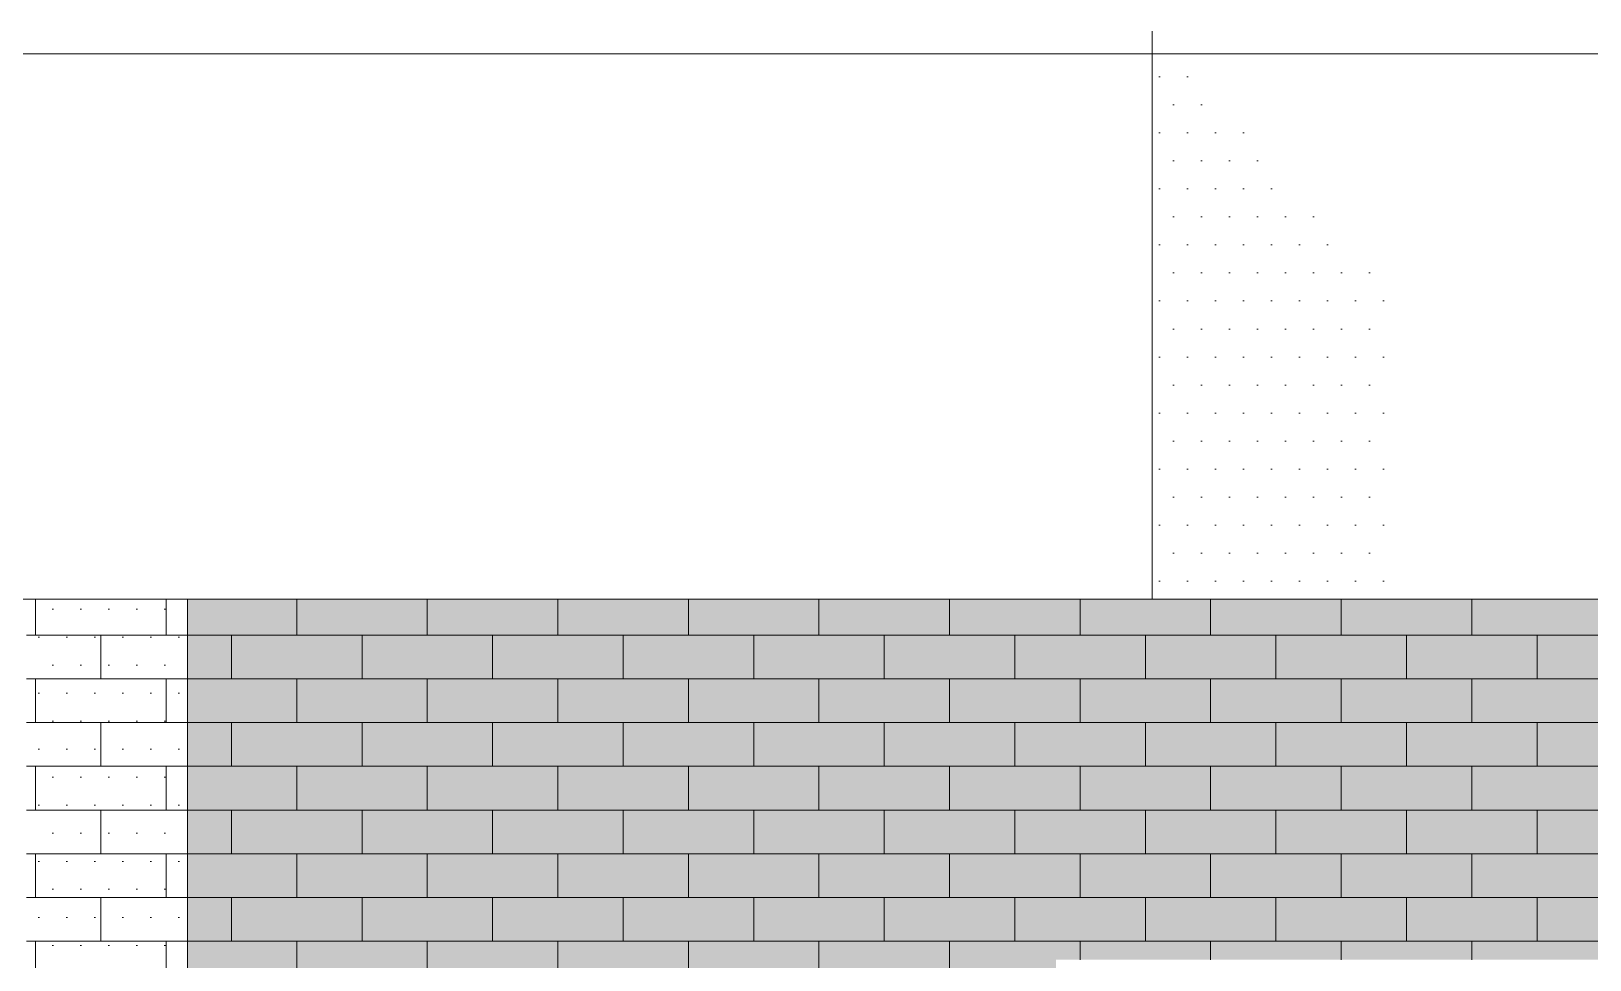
# Model space of a CAD drawing. Header units: metres. Extents: x -111189 to -108577, y -72951 to -72647.
# Drawn here: x -108850.779 to -108848.355, y -72947.056 to -72945.612 of the extents above; entities that cross this region are included whole.
import ezdxf

# ---------------------------------------------------------------- set-up
doc = ezdxf.new("R2010")
doc.units = ezdxf.units.M
doc.header["$MEASUREMENT"] = 0
doc.layers.add('03 - LAJES', color=7, linetype='Continuous')
doc.layers.add('04 - TECTO FALSO', color=7, linetype='Continuous')
pattern_1 = [(360, (-108689.58989, -72946.075524), (0.021783658, 0.043567315), [0, -0.043567315])]

# ---------------------------------------------------------------- blocks, each defined once
blk = doc.blocks.new('*X1714', base_point=(-108689.5899, -72946.0755))
at = {"color": 254, "linetype": 'Continuous', "lineweight": 13}
for p, q in [((-108850.7719, -72946.5515), (-108850.7719, -72946.4956)), ((-108850.5689, -72946.5515), (-108850.5689, -72946.4956)), ((-108850.7719, -72946.5515), (-108850.786, -72946.5515)), ((-108850.5689, -72946.5515), (-108850.7719, -72946.5515)), ((-108850.6704, -72946.5515), (-108850.6704, -72946.6195)), ((-108850.536, -72946.5515), (-108850.5689, -72946.5515)), ((-108850.7719, -72946.6195), (-108850.786, -72946.6195)), ((-108850.5689, -72946.6195), (-108850.7719, -72946.6195)), ((-108850.7719, -72946.6875), (-108850.7719, -72946.6195)), ((-108850.536, -72946.6195), (-108850.5689, -72946.6195)), ((-108850.5689, -72946.6875), (-108850.5689, -72946.6195)), ((-108850.7719, -72946.6875), (-108850.786, -72946.6875)), ((-108850.5689, -72946.6875), (-108850.7719, -72946.6875)), ((-108850.6704, -72946.6875), (-108850.6704, -72946.7555)), ((-108850.536, -72946.6875), (-108850.5689, -72946.6875)), ((-108850.7719, -72946.7555), (-108850.786, -72946.7555)), ((-108850.5689, -72946.7555), (-108850.7719, -72946.7555)), ((-108850.7719, -72946.8235), (-108850.7719, -72946.7555)), ((-108850.536, -72946.7555), (-108850.5689, -72946.7555)), ((-108850.5689, -72946.8235), (-108850.5689, -72946.7555)), ((-108850.7719, -72946.8235), (-108850.786, -72946.8235)), ((-108850.5689, -72946.8235), (-108850.7719, -72946.8235)), ((-108850.6704, -72946.8235), (-108850.6704, -72946.8915)), ((-108850.536, -72946.8235), (-108850.5689, -72946.8235)), ((-108850.7719, -72946.8915), (-108850.786, -72946.8915)), ((-108850.5689, -72946.8915), (-108850.7719, -72946.8915)), ((-108850.7719, -72946.9595), (-108850.7719, -72946.8915)), ((-108850.536, -72946.8915), (-108850.5689, -72946.8915)), ((-108850.5689, -72946.9595), (-108850.5689, -72946.8915)), ((-108850.7719, -72946.9595), (-108850.786, -72946.9595)), ((-108850.5689, -72946.9595), (-108850.7719, -72946.9595)), ((-108850.6704, -72946.9595), (-108850.6704, -72947.0275)), ((-108850.536, -72946.9595), (-108850.5689, -72946.9595)), ((-108850.7719, -72947.0275), (-108850.786, -72947.0275)), ((-108850.5689, -72947.0275), (-108850.7719, -72947.0275)), ((-108850.7719, -72947.0955), (-108850.7719, -72947.0275)), ((-108850.536, -72947.0275), (-108850.5689, -72947.0275)), ((-108850.5689, -72947.0955), (-108850.5689, -72947.0275)), ((-108850.7719, -72947.0955), (-108850.786, -72947.0955)), ((-108850.5689, -72947.0955), (-108850.7719, -72947.0955)), ((-108850.6704, -72947.0955), (-108850.6704, -72947.1635)), ((-108850.536, -72947.0955), (-108850.5689, -72947.0955)), ((-108850.7719, -72947.1635), (-108850.786, -72947.1635)), ((-108850.5689, -72947.1635), (-108850.7719, -72947.1635)), ((-108850.7719, -72947.2315), (-108850.7719, -72947.1635)), ((-108850.536, -72947.1635), (-108850.5689, -72947.1635)), ((-108850.5689, -72947.2315), (-108850.5689, -72947.1635)), ((-108850.7719, -72947.2315), (-108850.786, -72947.2315)), ((-108850.5689, -72947.2315), (-108850.7719, -72947.2315)), ((-108850.6704, -72947.2315), (-108850.6704, -72947.2995)), ((-108850.536, -72947.2315), (-108850.5689, -72947.2315)), ((-108850.7719, -72947.2995), (-108850.786, -72947.2995)), ((-108850.5689, -72947.2995), (-108850.7719, -72947.2995)), ((-108850.7719, -72947.3675), (-108850.7719, -72947.2995)), ((-108850.536, -72947.2995), (-108850.5689, -72947.2995)), ((-108850.5689, -72947.3675), (-108850.5689, -72947.2995)), ((-108850.7719, -72947.3675), (-108850.786, -72947.3675)), ((-108850.5689, -72947.3675), (-108850.7719, -72947.3675)), ((-108850.6704, -72947.3675), (-108850.6704, -72947.4355)), ((-108850.536, -72947.3675), (-108850.5689, -72947.3675)), ((-108850.7719, -72947.4355), (-108850.786, -72947.4355)), ((-108850.5689, -72947.4355), (-108850.7719, -72947.4355)), ((-108850.7719, -72947.5035), (-108850.7719, -72947.4355)), ((-108850.536, -72947.4355), (-108850.5689, -72947.4355)), ((-108850.5689, -72947.5035), (-108850.5689, -72947.4355)), ((-108850.7719, -72947.5035), (-108850.786, -72947.5035)), ((-108850.5689, -72947.5035), (-108850.7719, -72947.5035)), ((-108850.6704, -72947.5035), (-108850.6704, -72947.5715)), ((-108850.536, -72947.5035), (-108850.5689, -72947.5035)), ((-108850.7719, -72947.5715), (-108850.786, -72947.5715)), ((-108850.5689, -72947.5715), (-108850.7719, -72947.5715)), ((-108850.7719, -72947.6395), (-108850.7719, -72947.5715)), ((-108850.536, -72947.5715), (-108850.5689, -72947.5715)), ((-108850.5689, -72947.6395), (-108850.5689, -72947.5715)), ((-108850.7719, -72947.6395), (-108850.786, -72947.6395)), ((-108850.5689, -72947.6395), (-108850.7719, -72947.6395)), ((-108850.6704, -72947.6395), (-108850.6704, -72947.7075)), ((-108850.536, -72947.6395), (-108850.5689, -72947.6395)), ((-108850.7719, -72947.7075), (-108850.786, -72947.7075)), ((-108850.5689, -72947.7075), (-108850.7719, -72947.7075)), ((-108850.7719, -72947.7755), (-108850.7719, -72947.7075)), ((-108850.536, -72947.7075), (-108850.5689, -72947.7075)), ((-108850.5689, -72947.7755), (-108850.5689, -72947.7075)), ((-108850.7719, -72947.7755), (-108850.786, -72947.7755)), ((-108850.5689, -72947.7755), (-108850.7719, -72947.7755)), ((-108850.6704, -72947.7755), (-108850.6704, -72947.8435)), ((-108850.536, -72947.7755), (-108850.5689, -72947.7755)), ((-108850.7719, -72947.8435), (-108850.786, -72947.8435)), ((-108850.5689, -72947.8435), (-108850.7719, -72947.8435)), ((-108850.7719, -72947.9115), (-108850.7719, -72947.8435)), ((-108850.536, -72947.8435), (-108850.5689, -72947.8435)), ((-108850.5689, -72947.9115), (-108850.5689, -72947.8435)), ((-108850.7719, -72947.9115), (-108850.786, -72947.9115)), ((-108850.5689, -72947.9115), (-108850.7719, -72947.9115)), ((-108850.6704, -72947.9115), (-108850.6704, -72947.952)), ((-108850.536, -72947.9115), (-108850.5689, -72947.9115))]:
    blk.add_line(p, q, dxfattribs=at)
blk = doc.blocks.new('Corte Elem_1051_1', base_point=(-108689.5899, -72946.0755))
at = {"linetype": 'Continuous', "lineweight": 13}
h = blk.add_hatch(dxfattribs=at)
h.set_pattern_fill('DOTS_0001', color=251, style=0, pattern_type=2)
h.set_pattern_definition(pattern_1)
h.paths.add_polyline_path([(-108850.786, -72946.4956), (-108850.786, -72947.4731), (-108850.536, -72947.4731), (-108850.536, -72946.4956)])
at = {"color": 7, "linetype": 'Continuous', "lineweight": 13}
blk.add_line((-108850.536, -72946.4956), (-108850.536, -72947.9541), dxfattribs=at)
at = {"lineweight": 0}
blk.add_blockref('*X1714', (-108689.5899, -72946.0755), dxfattribs=at)
blk = doc.blocks.new('Corte Elem_1069_1', base_point=(-108689.5899, -72946.0755))
at = {"layer": '03 - LAJES', "linetype": 'Continuous', "lineweight": 13}
h = blk.add_hatch(dxfattribs=at)
h.set_pattern_fill('DOTS_0001', color=251, style=0, pattern_type=2)
h.set_pattern_definition(pattern_1)
h.paths.add_polyline_path([(-108849.036, -72946.4956), (-108848.663, -72946.4956), (-108848.663, -72946.024), (-108849.0043, -72945.6474), (-108849.036, -72945.6474)])
at = {"layer": '03 - LAJES', "color": 7, "linetype": 'Continuous', "lineweight": 13}
for p, q in [((-108849.036, -72946.4956), (-108849.036, -72945.6474)), ((-108855.786, -72946.4956), (-108849.036, -72946.4956)), ((-108849.036, -72946.4956), (-108844.436, -72946.4956))]:
    blk.add_line(p, q, dxfattribs=at)
blk = doc.blocks.new('Corte Elem_1224_1', base_point=(-108689.5899, -72946.0755))
at = {"layer": '04 - TECTO FALSO', "linetype": 'Continuous', "lineweight": 13}
h = blk.add_hatch(dxfattribs=at)
h.set_pattern_fill('DOTS_0001', color=251, style=0, pattern_type=2)
h.set_pattern_definition(pattern_1)
h.paths.add_polyline_path([(-108849.036, -72945.6474), (-108849.0043, -72945.6474), (-108849.036, -72945.6124)])
at = {"layer": '04 - TECTO FALSO', "color": 7, "linetype": 'Continuous', "lineweight": 13}
for p, q in [((-108849.036, -72945.6474), (-108849.036, -72945.6124)), ((-108855.786, -72945.6474), (-108849.036, -72945.6474)), ((-108849.036, -72945.6474), (-108844.436, -72945.6474))]:
    blk.add_line(p, q, dxfattribs=at)
blk = doc.blocks.new('*X1972', base_point=(-108689.5899, -72946.0755))
at = {"color": 254, "linetype": 'Continuous', "lineweight": 13}
for p, q in [((-108850.3659, -72946.5515), (-108850.3659, -72946.4956)), ((-108850.1629, -72946.5515), (-108850.1629, -72946.4956)), ((-108849.9599, -72946.5515), (-108849.9599, -72946.4956)), ((-108849.7569, -72946.5515), (-108849.7569, -72946.4956)), ((-108849.5539, -72946.5515), (-108849.5539, -72946.4956)), ((-108849.3509, -72946.5515), (-108849.3509, -72946.4956)), ((-108849.1479, -72946.5515), (-108849.1479, -72946.4956)), ((-108848.9449, -72946.5515), (-108848.9449, -72946.4956)), ((-108848.7419, -72946.5515), (-108848.7419, -72946.4956)), ((-108848.5389, -72946.5515), (-108848.5389, -72946.4956)), ((-108850.536, -72946.5515), (-108850.3659, -72946.5515)), ((-108850.4674, -72946.5515), (-108850.4674, -72946.6195)), ((-108850.3659, -72946.5515), (-108850.1629, -72946.5515)), ((-108850.2644, -72946.5515), (-108850.2644, -72946.6195)), ((-108850.1629, -72946.5515), (-108849.9599, -72946.5515)), ((-108850.0614, -72946.5515), (-108850.0614, -72946.6195)), ((-108849.9599, -72946.5515), (-108849.7569, -72946.5515)), ((-108849.8584, -72946.5515), (-108849.8584, -72946.6195)), ((-108849.7569, -72946.5515), (-108849.5539, -72946.5515)), ((-108849.6554, -72946.5515), (-108849.6554, -72946.6195)), ((-108849.5539, -72946.5515), (-108849.3509, -72946.5515)), ((-108849.4524, -72946.5515), (-108849.4524, -72946.6195)), ((-108849.3509, -72946.5515), (-108849.1479, -72946.5515)), ((-108849.2494, -72946.5515), (-108849.2494, -72946.6195)), ((-108849.1479, -72946.5515), (-108848.9449, -72946.5515)), ((-108849.0464, -72946.5515), (-108849.0464, -72946.6195)), ((-108848.9449, -72946.5515), (-108848.7419, -72946.5515)), ((-108848.8434, -72946.5515), (-108848.8434, -72946.6195)), ((-108848.7419, -72946.5515), (-108848.5389, -72946.5515)), ((-108848.6404, -72946.5515), (-108848.6404, -72946.6195)), ((-108848.5389, -72946.5515), (-108848.3359, -72946.5515)), ((-108848.4374, -72946.5515), (-108848.4374, -72946.6195)), ((-108850.536, -72946.6195), (-108850.3659, -72946.6195)), ((-108850.3659, -72946.6195), (-108850.1629, -72946.6195)), ((-108850.3659, -72946.6875), (-108850.3659, -72946.6195)), ((-108850.1629, -72946.6195), (-108849.9599, -72946.6195)), ((-108850.1629, -72946.6875), (-108850.1629, -72946.6195)), ((-108849.9599, -72946.6195), (-108849.7569, -72946.6195)), ((-108849.9599, -72946.6875), (-108849.9599, -72946.6195)), ((-108849.7569, -72946.6195), (-108849.5539, -72946.6195)), ((-108849.7569, -72946.6875), (-108849.7569, -72946.6195)), ((-108849.5539, -72946.6195), (-108849.3509, -72946.6195)), ((-108849.5539, -72946.6875), (-108849.5539, -72946.6195)), ((-108849.3509, -72946.6195), (-108849.1479, -72946.6195)), ((-108849.3509, -72946.6875), (-108849.3509, -72946.6195)), ((-108849.1479, -72946.6195), (-108848.9449, -72946.6195)), ((-108849.1479, -72946.6875), (-108849.1479, -72946.6195)), ((-108848.9449, -72946.6195), (-108848.7419, -72946.6195)), ((-108848.9449, -72946.6875), (-108848.9449, -72946.6195)), ((-108848.7419, -72946.6195), (-108848.5389, -72946.6195)), ((-108848.7419, -72946.6875), (-108848.7419, -72946.6195)), ((-108848.5389, -72946.6195), (-108848.3359, -72946.6195)), ((-108848.5389, -72946.6875), (-108848.5389, -72946.6195)), ((-108850.536, -72946.6875), (-108850.3659, -72946.6875)), ((-108850.4674, -72946.6875), (-108850.4674, -72946.7555)), ((-108850.3659, -72946.6875), (-108850.1629, -72946.6875)), ((-108850.2644, -72946.6875), (-108850.2644, -72946.7555)), ((-108850.1629, -72946.6875), (-108849.9599, -72946.6875)), ((-108850.0614, -72946.6875), (-108850.0614, -72946.7555)), ((-108849.9599, -72946.6875), (-108849.7569, -72946.6875)), ((-108849.8584, -72946.6875), (-108849.8584, -72946.7555)), ((-108849.7569, -72946.6875), (-108849.5539, -72946.6875)), ((-108849.6554, -72946.6875), (-108849.6554, -72946.7555)), ((-108849.5539, -72946.6875), (-108849.3509, -72946.6875)), ((-108849.4524, -72946.6875), (-108849.4524, -72946.7555)), ((-108849.3509, -72946.6875), (-108849.1479, -72946.6875)), ((-108849.2494, -72946.6875), (-108849.2494, -72946.7555)), ((-108849.1479, -72946.6875), (-108848.9449, -72946.6875)), ((-108849.0464, -72946.6875), (-108849.0464, -72946.7555)), ((-108848.9449, -72946.6875), (-108848.7419, -72946.6875)), ((-108848.8434, -72946.6875), (-108848.8434, -72946.7555)), ((-108848.7419, -72946.6875), (-108848.5389, -72946.6875)), ((-108848.6404, -72946.6875), (-108848.6404, -72946.7555)), ((-108848.5389, -72946.6875), (-108848.3359, -72946.6875)), ((-108848.4374, -72946.6875), (-108848.4374, -72946.7555)), ((-108850.536, -72946.7555), (-108850.3659, -72946.7555)), ((-108850.3659, -72946.7555), (-108850.1629, -72946.7555)), ((-108850.3659, -72946.8235), (-108850.3659, -72946.7555)), ((-108850.1629, -72946.7555), (-108849.9599, -72946.7555)), ((-108850.1629, -72946.8235), (-108850.1629, -72946.7555)), ((-108849.9599, -72946.7555), (-108849.7569, -72946.7555)), ((-108849.9599, -72946.8235), (-108849.9599, -72946.7555)), ((-108849.7569, -72946.7555), (-108849.5539, -72946.7555)), ((-108849.7569, -72946.8235), (-108849.7569, -72946.7555)), ((-108849.5539, -72946.7555), (-108849.3509, -72946.7555)), ((-108849.5539, -72946.8235), (-108849.5539, -72946.7555)), ((-108849.3509, -72946.7555), (-108849.1479, -72946.7555)), ((-108849.3509, -72946.8235), (-108849.3509, -72946.7555)), ((-108849.1479, -72946.7555), (-108848.9449, -72946.7555)), ((-108849.1479, -72946.8235), (-108849.1479, -72946.7555)), ((-108848.9449, -72946.7555), (-108848.7419, -72946.7555)), ((-108848.9449, -72946.8235), (-108848.9449, -72946.7555)), ((-108848.7419, -72946.7555), (-108848.5389, -72946.7555)), ((-108848.7419, -72946.8235), (-108848.7419, -72946.7555)), ((-108848.5389, -72946.7555), (-108848.3359, -72946.7555)), ((-108848.5389, -72946.8235), (-108848.5389, -72946.7555)), ((-108850.536, -72946.8235), (-108850.3659, -72946.8235)), ((-108850.4674, -72946.8235), (-108850.4674, -72946.8915)), ((-108850.3659, -72946.8235), (-108850.1629, -72946.8235)), ((-108850.2644, -72946.8235), (-108850.2644, -72946.8915)), ((-108850.1629, -72946.8235), (-108849.9599, -72946.8235)), ((-108850.0614, -72946.8235), (-108850.0614, -72946.8915)), ((-108849.9599, -72946.8235), (-108849.7569, -72946.8235)), ((-108849.8584, -72946.8235), (-108849.8584, -72946.8915)), ((-108849.7569, -72946.8235), (-108849.5539, -72946.8235)), ((-108849.6554, -72946.8235), (-108849.6554, -72946.8915)), ((-108849.5539, -72946.8235), (-108849.3509, -72946.8235)), ((-108849.4524, -72946.8235), (-108849.4524, -72946.8915)), ((-108849.3509, -72946.8235), (-108849.1479, -72946.8235)), ((-108849.2494, -72946.8235), (-108849.2494, -72946.8915)), ((-108849.1479, -72946.8235), (-108848.9449, -72946.8235)), ((-108849.0464, -72946.8235), (-108849.0464, -72946.8915)), ((-108848.9449, -72946.8235), (-108848.7419, -72946.8235)), ((-108848.8434, -72946.8235), (-108848.8434, -72946.8915)), ((-108848.7419, -72946.8235), (-108848.5389, -72946.8235)), ((-108848.6404, -72946.8235), (-108848.6404, -72946.8915)), ((-108848.5389, -72946.8235), (-108848.3359, -72946.8235)), ((-108848.4374, -72946.8235), (-108848.4374, -72946.8915)), ((-108850.536, -72946.8915), (-108850.3659, -72946.8915)), ((-108850.3659, -72946.8915), (-108850.1629, -72946.8915)), ((-108850.3659, -72946.9595), (-108850.3659, -72946.8915)), ((-108850.1629, -72946.8915), (-108849.9599, -72946.8915)), ((-108850.1629, -72946.9595), (-108850.1629, -72946.8915)), ((-108849.9599, -72946.8915), (-108849.7569, -72946.8915)), ((-108849.9599, -72946.9595), (-108849.9599, -72946.8915)), ((-108849.7569, -72946.8915), (-108849.5539, -72946.8915)), ((-108849.7569, -72946.9595), (-108849.7569, -72946.8915)), ((-108849.5539, -72946.8915), (-108849.3509, -72946.8915)), ((-108849.5539, -72946.9595), (-108849.5539, -72946.8915)), ((-108849.3509, -72946.8915), (-108849.1479, -72946.8915)), ((-108849.3509, -72946.9595), (-108849.3509, -72946.8915)), ((-108849.1479, -72946.8915), (-108848.9449, -72946.8915)), ((-108849.1479, -72946.9595), (-108849.1479, -72946.8915)), ((-108848.9449, -72946.8915), (-108848.7419, -72946.8915)), ((-108848.9449, -72946.9595), (-108848.9449, -72946.8915)), ((-108848.7419, -72946.8915), (-108848.5389, -72946.8915)), ((-108848.7419, -72946.9595), (-108848.7419, -72946.8915)), ((-108848.5389, -72946.8915), (-108848.3359, -72946.8915)), ((-108848.5389, -72946.9595), (-108848.5389, -72946.8915)), ((-108850.536, -72946.9595), (-108850.3659, -72946.9595)), ((-108850.4674, -72946.9595), (-108850.4674, -72947.0275)), ((-108850.3659, -72946.9595), (-108850.1629, -72946.9595)), ((-108850.2644, -72946.9595), (-108850.2644, -72947.0275)), ((-108850.1629, -72946.9595), (-108849.9599, -72946.9595)), ((-108850.0614, -72946.9595), (-108850.0614, -72947.0275)), ((-108849.9599, -72946.9595), (-108849.7569, -72946.9595)), ((-108849.8584, -72946.9595), (-108849.8584, -72947.0275)), ((-108849.7569, -72946.9595), (-108849.5539, -72946.9595)), ((-108849.6554, -72946.9595), (-108849.6554, -72947.0275)), ((-108849.5539, -72946.9595), (-108849.3509, -72946.9595)), ((-108849.4524, -72946.9595), (-108849.4524, -72947.0275)), ((-108849.3509, -72946.9595), (-108849.1479, -72946.9595)), ((-108849.2494, -72946.9595), (-108849.2494, -72947.0275)), ((-108849.1479, -72946.9595), (-108848.9449, -72946.9595)), ((-108849.0464, -72946.9595), (-108849.0464, -72947.0275)), ((-108848.9449, -72946.9595), (-108848.7419, -72946.9595)), ((-108848.8434, -72946.9595), (-108848.8434, -72947.0275)), ((-108848.7419, -72946.9595), (-108848.5389, -72946.9595)), ((-108848.6404, -72946.9595), (-108848.6404, -72947.0275)), ((-108848.5389, -72946.9595), (-108848.3359, -72946.9595)), ((-108848.4374, -72946.9595), (-108848.4374, -72947.0275)), ((-108850.536, -72947.0275), (-108850.3659, -72947.0275)), ((-108850.3659, -72947.0275), (-108850.1629, -72947.0275)), ((-108850.3659, -72947.0955), (-108850.3659, -72947.0275)), ((-108850.1629, -72947.0275), (-108849.9599, -72947.0275)), ((-108850.1629, -72947.0955), (-108850.1629, -72947.0275)), ((-108849.9599, -72947.0275), (-108849.7569, -72947.0275)), ((-108849.9599, -72947.0955), (-108849.9599, -72947.0275)), ((-108849.7569, -72947.0275), (-108849.5539, -72947.0275)), ((-108849.7569, -72947.0955), (-108849.7569, -72947.0275)), ((-108849.5539, -72947.0275), (-108849.3509, -72947.0275)), ((-108849.5539, -72947.0955), (-108849.5539, -72947.0275)), ((-108849.3509, -72947.0275), (-108849.1479, -72947.0275)), ((-108849.3509, -72947.0955), (-108849.3509, -72947.0275)), ((-108849.1479, -72947.0275), (-108848.9449, -72947.0275)), ((-108849.1479, -72947.0564), (-108849.1479, -72947.0275)), ((-108848.9449, -72947.0275), (-108848.7419, -72947.0275)), ((-108848.9449, -72947.0564), (-108848.9449, -72947.0275)), ((-108848.7419, -72947.0275), (-108848.5389, -72947.0275)), ((-108848.7419, -72947.0564), (-108848.7419, -72947.0275)), ((-108848.5389, -72947.0275), (-108848.3359, -72947.0275)), ((-108848.5389, -72947.0564), (-108848.5389, -72947.0275))]:
    blk.add_line(p, q, dxfattribs=at)
blk = doc.blocks.new('Corte Elem_1301_1', base_point=(-108689.5899, -72946.0755))
at = {"linetype": 'Continuous', "lineweight": 13}
h = blk.add_hatch(dxfattribs=at)
h.set_pattern_fill('DOTS_0001', color=251, style=0, pattern_type=2)
h.set_pattern_definition(pattern_1)
h.paths.add_polyline_path([(-108850.536, -72946.4956), (-108850.536, -72947.9541), (-108850.4218, -72947.9543), (-108850.4218, -72947.5992), (-108849.1854, -72947.5992), (-108849.1854, -72947.0564), (-108847.1865, -72947.0564), (-108847.1865, -72947.1876), (-108845.836, -72947.1876), (-108845.836, -72946.4956)])
at = {"lineweight": 0}
blk.add_blockref('*X1972', (-108689.5899, -72946.0755), dxfattribs=at)

msp = doc.modelspace()

# ---------------------------------------------------------------- block references
at = {"lineweight": 0}
for name in ['Corte Elem_1051_1', 'Corte Elem_1301_1']:
    msp.add_blockref(name, (-108689.5899, -72946.0755), dxfattribs=at)
at = {"layer": '03 - LAJES', "lineweight": 0}
msp.add_blockref('Corte Elem_1069_1', (-108689.5899, -72946.0755), dxfattribs=at)
at = {"layer": '04 - TECTO FALSO', "lineweight": 0}
msp.add_blockref('Corte Elem_1224_1', (-108689.5899, -72946.0755), dxfattribs=at)

doc.saveas('drawing.dxf')
